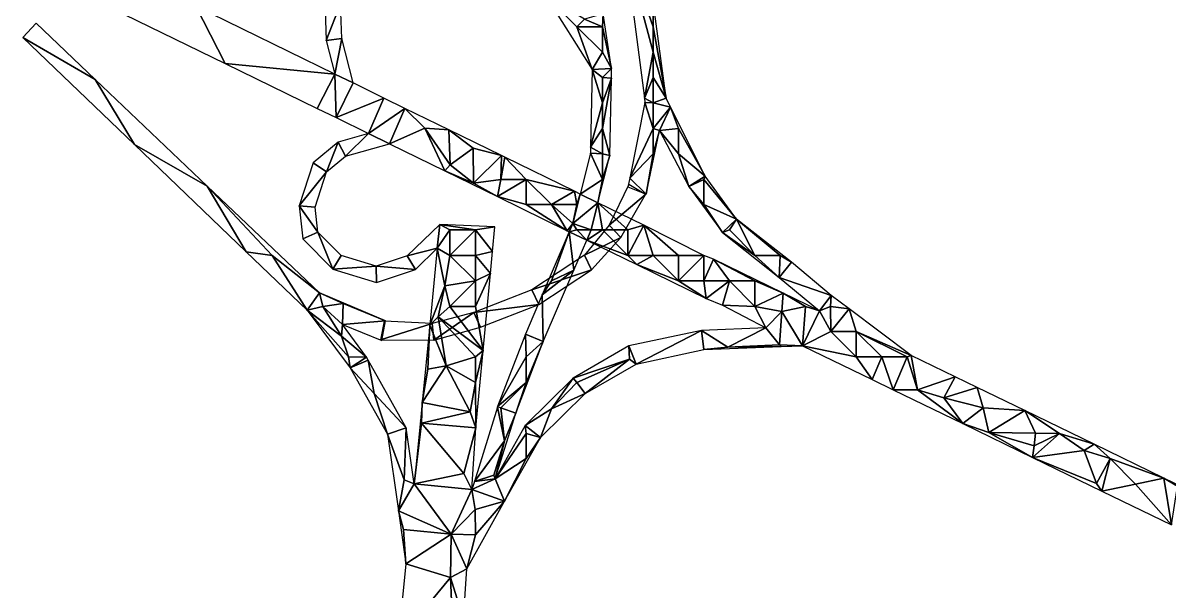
# Model space of a CAD drawing. Extents: x -30359 to 26190, y -30889 to 30041.
# Drawn here: x -11403 to -6961, y 7309 to 9510 of the extents above; entities that cross this region are included whole.
import ezdxf

# ---------------------------------------------------------------- set-up
doc = ezdxf.new("R2010")
doc.units = 0

msp = doc.modelspace()

# ---------------------------------------------------------------- linework, layer by layer
at = {"layer": 'mg_to_dxf', "color": 251}
for points in [[(-8960.75, 9592.84), (-9071.88, 9812.84), (-8960.75, 9494.84)], [(-8960.75, 9494.84), (-9071.88, 9812.84), (-8960.75, 9396.84)], [(-8960.75, 9396.84), (-9071.88, 9812.84), (-8994.75, 9217.84)], [(-11158, 9615.84), (-10619.13, 9352.84), (-10733.63, 9574.84)], [(-10232.88, 9599.84), (-10227.63, 9441.84), (-10172.25, 9583.84)], [(-9376.75, 9614.84), (-9196.88, 9328.84), (-9256.63, 9494.84)], [(-9376.75, 9614.84), (-9256.63, 9494.84), (-9226.75, 9523.84)], [(-10733.63, 9574.84), (-10619.13, 9352.84), (-10194.75, 9311.84)], [(-10172.25, 9583.84), (-10227.63, 9441.84), (-10167.88, 9449.84)], [(-8960.75, 9592.84), (-8960.75, 9494.84), (-8909.88, 9217.84)], [(-11352.5, 9508.84), (-11403.25, 9453.84), (-11123.5, 9290.84)], [(-9157.63, 9494.84), (-9226.75, 9523.84), (-9256.63, 9494.84)], [(-9154.13, 9544.84), (-9226.75, 9523.84), (-9157.63, 9494.84)], [(-9121.75, 9333.84), (-9154.13, 9544.84), (-9157.63, 9494.84)], [(-9256.63, 9494.84), (-9196.88, 9328.84), (-9157.63, 9396.84)], [(-9157.63, 9396.84), (-9157.63, 9494.84), (-9256.63, 9494.84)], [(-9121.75, 9333.84), (-9157.63, 9494.84), (-9157.63, 9396.84)], [(-8960.75, 9494.84), (-8960.75, 9396.84), (-8909.88, 9217.84)], [(-10970.5, 9038.84), (-11123.5, 9290.84), (-11403.25, 9453.84)], [(-10194.75, 9311.84), (-10167.88, 9449.84), (-10227.63, 9441.84)], [(-10167.88, 9449.84), (-10194.75, 9311.84), (-10124, 9277.84)], [(-9121.75, 9333.84), (-9157.63, 9396.84), (-9196.88, 9328.84)], [(-8960.75, 9396.84), (-8994.75, 9217.84), (-8960.75, 9297.84)], [(-8960.75, 9396.84), (-8960.75, 9297.84), (-8909.88, 9217.84)], [(-10194.75, 9311.84), (-10619.13, 9352.84), (-10263.38, 9178.84)], [(-9203.25, 9028.84), (-9157.63, 9199.84), (-9196.88, 9328.84)], [(-9121.75, 9333.84), (-9196.88, 9328.84), (-9157.63, 9297.84)], [(-9157.63, 9199.84), (-9157.63, 9297.84), (-9196.88, 9328.84)], [(-9157.63, 9297.84), (-9122.5, 9295.84), (-9121.75, 9333.84)], [(-10688.88, 8877.84), (-11123.5, 9290.84), (-10970.5, 9038.84)], [(-10189.38, 9142.84), (-10194.75, 9311.84), (-10263.38, 9178.84)], [(-10124, 9277.84), (-10194.75, 9311.84), (-10189.38, 9142.84)], [(-9157.63, 9199.84), (-9122.5, 9295.84), (-9157.63, 9297.84)], [(-9157.63, 9100.84), (-9122.5, 9295.84), (-9157.63, 9199.84)], [(-9128.88, 8995.84), (-9122.5, 9295.84), (-9157.63, 9100.84)], [(-8960.75, 9297.84), (-8994.75, 9217.84), (-8960.75, 9199.84)], [(-8909.88, 9217.84), (-8960.75, 9297.84), (-8960.75, 9199.84)], [(-10124, 9277.84), (-10189.38, 9142.84), (-10004.5, 9218.84)], [(-10189.38, 9142.84), (-10064, 9080.84), (-10004.5, 9218.84)], [(-9923.13, 9178.84), (-10004.5, 9218.84), (-10064, 9080.84)], [(-9157.63, 9100.84), (-9157.63, 9199.84), (-9203.25, 9028.84)], [(-8960.75, 9100.84), (-8992.63, 9201.84), (-9051.75, 8907.84)], [(-8994.75, 9217.84), (-8992.63, 9201.84), (-8960.75, 9199.84)], [(-8960.75, 9199.84), (-8992.63, 9201.84), (-8960.75, 9100.84)], [(-8909.88, 9217.84), (-8960.75, 9199.84), (-8893, 9183.84)], [(-8893, 9183.84), (-8960.75, 9199.84), (-8960.75, 9100.84)], [(-9983.13, 9041.84), (-9923.13, 9178.84), (-10064, 9080.84)], [(-9923.13, 9178.84), (-9983.13, 9041.84), (-9845.5, 9101.84)], [(-9923.13, 9178.84), (-9845.5, 9101.84), (-9752, 9095.84)], [(-8936, 9092.84), (-8893, 9183.84), (-8960.75, 9100.84)], [(-8862.38, 9100.84), (-8893, 9183.84), (-8936, 9092.84)], [(-8758.75, 8915.84), (-8893, 9183.84), (-8862.38, 9100.84)], [(-10153.13, 8993.84), (-10064, 9080.84), (-10181.88, 9047.84)], [(-9983.13, 9041.84), (-10064, 9080.84), (-10153.13, 8993.84)], [(-9845.5, 9101.84), (-9983.13, 9041.84), (-9767.75, 8936.84)], [(-9845.5, 9101.84), (-9748, 8959.84), (-9752, 9095.84)], [(-9845.5, 9101.84), (-9767.75, 8936.84), (-9748, 8959.84)], [(-9748, 8959.84), (-9658, 9024.84), (-9752, 9095.84)], [(-9658, 9024.84), (-9548.38, 8995.84), (-9752, 9095.84)], [(-9157.63, 9002.84), (-9157.63, 9100.84), (-9203.25, 9028.84)], [(-9128.88, 8995.84), (-9157.63, 9100.84), (-9157.63, 9002.84)], [(-8960.75, 9100.84), (-9051.75, 8907.84), (-8960.75, 9002.84)], [(-8936, 9092.84), (-8960.75, 9002.84), (-8987.63, 8846.84)], [(-8936, 9092.84), (-8960.75, 9100.84), (-8960.75, 9002.84)], [(-8862.38, 9100.84), (-8936, 9092.84), (-8862.38, 9002.84)], [(-8862.38, 9002.84), (-8936, 9092.84), (-8822.63, 8875.84)], [(-8758.75, 8915.84), (-8862.38, 9100.84), (-8862.38, 9002.84)], [(-10688.88, 8877.84), (-10970.5, 9038.84), (-10537.88, 8622.84)], [(-10181.88, 9047.84), (-10277.88, 8967.84), (-10226.13, 8932.84)], [(-10153.13, 8993.84), (-10181.88, 9047.84), (-10226.13, 8932.84)], [(-9748, 8959.84), (-9657.5, 8888.84), (-9658, 9024.84)], [(-9658, 9024.84), (-9657.5, 8888.84), (-9548.38, 8995.84)], [(-9157.63, 9002.84), (-9203.25, 9028.84), (-9203.75, 9005.84)], [(-9551.38, 8903.84), (-9548.38, 8995.84), (-9657.5, 8888.84)], [(-9535.25, 8989.84), (-9548.38, 8995.84), (-9551.38, 8903.84)], [(-9535.25, 8989.84), (-9551.38, 8903.84), (-9452.88, 8903.84)], [(-9535.25, 8989.84), (-9452.88, 8903.84), (-9265.88, 8857.84)], [(-9157.63, 8903.84), (-9203.75, 9005.84), (-9243.5, 8846.84)], [(-9157.63, 8903.84), (-9157.63, 9002.84), (-9203.75, 9005.84)], [(-9174.63, 8812.84), (-9128.88, 8995.84), (-9157.63, 8903.84)], [(-9157.63, 8903.84), (-9128.88, 8995.84), (-9157.63, 9002.84)], [(-8960.75, 9002.84), (-9051.75, 8907.84), (-8987.63, 8846.84)], [(-8758.75, 8915.84), (-8862.38, 9002.84), (-8822.63, 8875.84)], [(-10277.88, 8967.84), (-10332.25, 8801.84), (-10226.13, 8932.84)], [(-10226.13, 8932.84), (-10332.25, 8801.84), (-10271.25, 8795.84)], [(-9767.75, 8936.84), (-9657.5, 8888.84), (-9748, 8959.84)], [(-9767.75, 8936.84), (-9563.38, 8836.84), (-9657.5, 8888.84)], [(-9657.5, 8888.84), (-9563.38, 8836.84), (-9551.38, 8903.84)], [(-9452.88, 8903.84), (-9551.38, 8903.84), (-9563.38, 8836.84)], [(-9563.38, 8836.84), (-9452.88, 8805.84), (-9452.88, 8903.84)], [(-9354.5, 8805.84), (-9452.88, 8903.84), (-9452.88, 8805.84)], [(-9354.5, 8805.84), (-9265.88, 8857.84), (-9452.88, 8903.84)], [(-9174.63, 8812.84), (-9157.63, 8903.84), (-9243.5, 8846.84)], [(-9051.75, 8907.84), (-9058.38, 8874.84), (-8987.63, 8846.84)], [(-8758.75, 8915.84), (-8822.63, 8875.84), (-8764, 8903.84)], [(-8764, 8903.84), (-8822.63, 8875.84), (-8764, 8805.84)], [(-8758.75, 8915.84), (-8764, 8903.84), (-8637.88, 8749.84)], [(-8764, 8903.84), (-8764, 8805.84), (-8637.88, 8749.84)], [(-10688.88, 8877.84), (-10537.88, 8622.84), (-10436.75, 8608.84)], [(-10688.88, 8877.84), (-10436.75, 8608.84), (-10254.13, 8464.84)], [(-9354.5, 8805.84), (-9256.13, 8805.84), (-9265.88, 8857.84)], [(-9243.5, 8846.84), (-9256.13, 8805.84), (-9272.13, 8732.84)], [(-9243.5, 8846.84), (-9272.13, 8732.84), (-9174.63, 8812.84)], [(-9243.5, 8846.84), (-9265.88, 8857.84), (-9256.13, 8805.84)], [(-8990.9, 8844.9), (-9054.6, 8883.69), (-9130.7, 8725.78)], [(-9130.7, 8725.78), (-9085.59, 8678.15), (-8990.9, 8844.9)], [(-8764, 8805.84), (-8822.63, 8875.84), (-8692.38, 8697.84)], [(-10332.25, 8801.84), (-10318.25, 8672.84), (-10260.88, 8699.84)], [(-10332.25, 8801.84), (-10260.88, 8699.84), (-10271.25, 8795.84)], [(-9452.88, 8805.84), (-9563.38, 8836.84), (-9294, 8704.84)], [(-9354.5, 8805.84), (-9452.88, 8805.84), (-9294, 8704.84)], [(-9294, 8704.84), (-9272.13, 8732.84), (-9354.5, 8805.84)], [(-9272.13, 8732.84), (-9256.13, 8805.84), (-9354.5, 8805.84)], [(-9200.75, 8708.84), (-9174.63, 8812.84), (-9272.13, 8732.84)], [(-9174.63, 8812.84), (-9200.75, 8708.84), (-9157.63, 8707.84)], [(-9059.25, 8707.84), (-8996.38, 8725.84), (-9174.63, 8812.84)], [(-9157.63, 8707.84), (-9059.25, 8707.84), (-9174.63, 8812.84)], [(-8637.88, 8749.84), (-8764, 8805.84), (-8692.38, 8697.84)], [(-9797.25, 8636.84), (-9788.13, 8728.84), (-9913.88, 8607.84)], [(-9748.25, 8707.84), (-9788.13, 8728.84), (-9797.25, 8636.84)], [(-9797.25, 8636.84), (-9748.25, 8608.84), (-9748.25, 8707.84)], [(-9649.75, 8707.84), (-9788.13, 8728.84), (-9748.25, 8707.84)], [(-9574.38, 8719.84), (-9788.13, 8728.84), (-9649.75, 8707.84)], [(-9649.75, 8707.84), (-9748.25, 8707.84), (-9748.25, 8608.84)], [(-9649.75, 8608.84), (-9649.75, 8707.84), (-9748.25, 8608.84)], [(-9649.75, 8707.84), (-9583.25, 8624.84), (-9574.38, 8719.84)], [(-9583.25, 8624.84), (-9649.75, 8707.84), (-9649.75, 8608.84)], [(-9272.13, 8732.84), (-9294, 8704.84), (-9285.75, 8700.84)], [(-9285.75, 8700.84), (-9256.13, 8707.84), (-9272.13, 8732.84)], [(-9285.75, 8700.84), (-9218.25, 8667.84), (-9256.13, 8707.84)], [(-9200.75, 8708.84), (-9272.13, 8732.84), (-9256.13, 8707.84)], [(-9256.13, 8707.84), (-9218.25, 8667.84), (-9200.75, 8708.84)], [(-9085.59, 8678.15), (-9130.7, 8725.78), (-9226.79, 8609.88)], [(-9218.25, 8667.84), (-9157.63, 8707.84), (-9200.75, 8708.84)], [(-9218.25, 8667.84), (-9059.13, 8608.84), (-9157.63, 8707.84)], [(-9059.13, 8608.84), (-9059.25, 8707.84), (-9157.63, 8707.84)], [(-9059.13, 8608.84), (-8996.38, 8725.84), (-9059.25, 8707.84)], [(-9059.13, 8608.84), (-8960.75, 8608.84), (-8996.38, 8725.84)], [(-8862.38, 8608.84), (-8764, 8608.84), (-8996.38, 8725.84)], [(-8862.38, 8608.84), (-8996.38, 8725.84), (-8960.75, 8608.84)], [(-8692.38, 8697.84), (-8665.5, 8707.84), (-8637.88, 8749.84)], [(-8692.38, 8697.84), (-8567.13, 8608.84), (-8665.5, 8707.84)], [(-8665.5, 8707.84), (-8567.13, 8608.84), (-8637.88, 8749.84)], [(-8468.63, 8608.84), (-8425.13, 8582.84), (-8637.88, 8749.84)], [(-8637.88, 8749.84), (-8567.13, 8608.84), (-8468.63, 8608.84)], [(-10201.88, 8555.84), (-10260.88, 8699.84), (-10318.25, 8672.84)], [(-10170, 8608.84), (-10260.88, 8699.84), (-10201.88, 8555.84)], [(-9354.5, 8510.84), (-9285.75, 8700.84), (-9390.25, 8456.84)], [(-9268.25, 8551.84), (-9285.75, 8700.84), (-9354.5, 8510.84)], [(-9218.25, 8667.84), (-9285.75, 8700.84), (-9268.25, 8551.84)], [(-9226.79, 8609.88), (-9200.27, 8553.39), (-9085.59, 8678.15)], [(-9024.63, 8573.84), (-9059.13, 8608.84), (-9218.25, 8667.84)], [(-8692.38, 8697.84), (-8471.75, 8523.84), (-8567.13, 8608.84)], [(-10436.75, 8608.84), (-10537.88, 8622.84), (-10302, 8396.84)], [(-9881.88, 8554.84), (-9797.25, 8636.84), (-9913.88, 8607.84)], [(-9797.25, 8636.84), (-9826.63, 8338.84), (-9768.13, 8491.84)], [(-9797.25, 8636.84), (-9768.13, 8491.84), (-9748.25, 8608.84)], [(-9591.38, 8538.84), (-9583.25, 8624.84), (-9649.75, 8608.84)], [(-10254.13, 8464.84), (-10436.75, 8608.84), (-10302, 8396.84)], [(-10201.88, 8555.84), (-10034.25, 8567.84), (-10170, 8608.84)], [(-9881.88, 8554.84), (-9913.88, 8607.84), (-10034.25, 8567.84)], [(-9748.25, 8608.84), (-9768.13, 8491.84), (-9649.75, 8510.84)], [(-9649.75, 8608.84), (-9748.25, 8608.84), (-9649.75, 8510.84)], [(-9591.38, 8538.84), (-9649.75, 8608.84), (-9649.75, 8510.84)], [(-9200.27, 8553.39), (-9226.79, 8609.88), (-9430.43, 8475.95)], [(-9024.63, 8573.84), (-8960.75, 8608.84), (-9059.13, 8608.84)], [(-8862.38, 8510.84), (-8960.75, 8608.84), (-9024.63, 8573.84)], [(-8755.13, 8441.84), (-8862.38, 8510.84), (-9024.63, 8573.84)], [(-8862.38, 8510.84), (-8862.38, 8608.84), (-8960.75, 8608.84)], [(-8862.38, 8510.84), (-8764, 8608.84), (-8862.38, 8608.84)], [(-8764, 8510.84), (-8764, 8608.84), (-8862.38, 8510.84)], [(-8764, 8510.84), (-8727, 8594.84), (-8764, 8608.84)], [(-8727, 8594.84), (-8764, 8510.84), (-8665.5, 8510.84)], [(-8727, 8594.84), (-8665.5, 8510.84), (-8567.13, 8510.84)], [(-8727, 8594.84), (-8567.13, 8510.84), (-8457.5, 8462.84)], [(-8567.13, 8608.84), (-8471.75, 8523.84), (-8468.63, 8608.84)], [(-8471.75, 8523.84), (-8425.13, 8582.84), (-8468.63, 8608.84)], [(-8270.5, 8453.84), (-8425.13, 8582.84), (-8471.75, 8523.84)], [(-10034.25, 8567.84), (-10201.88, 8555.84), (-10033.38, 8504.84)], [(-10034.25, 8567.84), (-10033.38, 8504.84), (-9881.88, 8554.84)], [(-9591.38, 8538.84), (-9649.75, 8510.84), (-9649.75, 8411.84)], [(-9591.38, 8538.84), (-9649.75, 8411.84), (-9619.5, 8240.84)], [(-9430.43, 8475.95), (-9403.94, 8419.46), (-9200.27, 8553.39)], [(-9268.25, 8551.84), (-9354.5, 8510.84), (-9390.25, 8456.84)], [(-9386.5, 8275.84), (-9268.25, 8551.84), (-9390.25, 8456.84)], [(-9768.13, 8491.84), (-9826.63, 8338.84), (-9793.5, 8371.84)], [(-9793.5, 8371.84), (-9748.25, 8411.84), (-9768.13, 8491.84)], [(-9649.75, 8510.84), (-9768.13, 8491.84), (-9748.25, 8411.84)], [(-9748.25, 8411.84), (-9649.75, 8411.84), (-9649.75, 8510.84)], [(-8755.13, 8441.84), (-8764, 8510.84), (-8862.38, 8510.84)], [(-8665.5, 8510.84), (-8764, 8510.84), (-8755.13, 8441.84)], [(-8692.63, 8415.84), (-8665.5, 8510.84), (-8755.13, 8441.84)], [(-8692.63, 8415.84), (-8567.13, 8411.84), (-8665.5, 8510.84)], [(-8567.13, 8510.84), (-8665.5, 8510.84), (-8567.13, 8411.84)], [(-8567.13, 8411.84), (-8457.5, 8462.84), (-8567.13, 8510.84)], [(-8316.5, 8393.84), (-8270.5, 8453.84), (-8471.75, 8523.84)], [(-10240.38, 8411.84), (-10254.13, 8464.84), (-10302, 8396.84)], [(-10162.25, 8422.84), (-10254.13, 8464.84), (-10240.38, 8411.84)], [(-9998.38, 8355.84), (-10254.13, 8464.84), (-10162.25, 8422.84)], [(-9403.94, 8419.46), (-9430.43, 8475.95), (-9655.97, 8388)], [(-9456, 8303.84), (-9386.5, 8275.84), (-9390.25, 8456.84)], [(-8457.5, 8462.84), (-8567.13, 8411.84), (-8462.63, 8391.84)], [(-8370.25, 8411.84), (-8457.5, 8462.84), (-8462.63, 8391.84)], [(-8316.5, 8393.84), (-8457.5, 8462.84), (-8370.25, 8411.84)], [(-8270.5, 8453.84), (-8316.5, 8393.84), (-8273.38, 8411.84)], [(-8270.5, 8453.84), (-8273.38, 8411.84), (-8201, 8401.84)], [(-10168.25, 8295.84), (-10240.38, 8411.84), (-10302, 8396.84)], [(-10168.25, 8295.84), (-10302, 8396.84), (-10141.88, 8215.84)], [(-10302, 8396.84), (-10134.88, 8173.84), (-10141.88, 8215.84)], [(-10162.25, 8422.84), (-10240.38, 8411.84), (-10164.5, 8341.84)], [(-10240.38, 8411.84), (-10168.25, 8295.84), (-10164.5, 8341.84)], [(-9998.38, 8355.84), (-10162.25, 8422.84), (-10164.5, 8341.84)], [(-9793.5, 8371.84), (-9619.5, 8240.84), (-9748.25, 8411.84)], [(-9649.75, 8411.84), (-9748.25, 8411.84), (-9619.5, 8240.84)], [(-9655.97, 8388), (-9629.5, 8331.5), (-9403.94, 8419.46)], [(-8567.13, 8411.84), (-8692.63, 8415.84), (-8524.38, 8328.84)], [(-8462.63, 8391.84), (-8567.13, 8411.84), (-8524.38, 8328.84)], [(-8382.13, 8258.84), (-8370.25, 8411.84), (-8462.63, 8391.84)], [(-8382.13, 8258.84), (-8316.5, 8393.84), (-8370.25, 8411.84)], [(-8273.38, 8411.84), (-8316.5, 8393.84), (-8271.88, 8313.84)], [(-8201, 8401.84), (-8273.38, 8411.84), (-8271.88, 8313.84)], [(-8173.38, 8313.84), (-8201, 8401.84), (-8271.88, 8313.84)], [(-8173.38, 8313.84), (-7961, 8221.84), (-8201, 8401.84)], [(-10011.75, 8279.84), (-9998.38, 8355.84), (-10164.5, 8341.84)], [(-9817.34, 8345.25), (-10003.64, 8354.91), (-10018.08, 8282.35)], [(-9793.5, 8371.84), (-9826.63, 8338.84), (-9762.63, 8181.84)], [(-9655.97, 8388), (-9817.34, 8345.25), (-9811.32, 8280.72)], [(-9811.32, 8280.72), (-9629.5, 8331.5), (-9655.97, 8388)], [(-9649.75, 8215.84), (-9619.5, 8240.84), (-9793.5, 8371.84)], [(-9762.63, 8181.84), (-9649.75, 8215.84), (-9793.5, 8371.84)], [(-8471.25, 8262.84), (-8462.63, 8391.84), (-8524.38, 8328.84)], [(-8462.63, 8391.84), (-8471.25, 8262.84), (-8382.13, 8258.84)], [(-8271.88, 8313.84), (-8316.5, 8393.84), (-8382.13, 8258.84)], [(-10168.25, 8295.84), (-10072, 8214.84), (-10164.5, 8341.84)], [(-10018.08, 8282.35), (-9811.32, 8280.72), (-9817.34, 8345.25)], [(-9833.63, 8168.84), (-9826.63, 8338.84), (-9855.88, 8039.84)], [(-9762.63, 8181.84), (-9826.63, 8338.84), (-9833.63, 8168.84)], [(-9054.5, 8258.84), (-9027.13, 8187.84), (-8773.25, 8318.84)], [(-9027.13, 8187.84), (-8763.88, 8244.84), (-8773.25, 8318.84)], [(-8524.38, 8328.84), (-8773.25, 8318.84), (-8670.88, 8253.84)], [(-8763.88, 8244.84), (-8670.88, 8253.84), (-8773.25, 8318.84)], [(-8524.38, 8328.84), (-8670.88, 8253.84), (-8471.25, 8262.84)], [(-8173.38, 8215.84), (-8271.88, 8313.84), (-8382.13, 8258.84)], [(-8271.88, 8313.84), (-8173.38, 8215.84), (-8173.38, 8313.84)], [(-8075, 8215.84), (-7976.5, 8215.84), (-8173.38, 8313.84)], [(-8075, 8215.84), (-8173.38, 8313.84), (-8173.38, 8215.84)], [(-7976.5, 8215.84), (-7961, 8221.84), (-8173.38, 8313.84)], [(-10168.25, 8295.84), (-10141.88, 8215.84), (-10072, 8214.84)], [(-9456, 8303.84), (-9563.38, 8023.84), (-9452.88, 8215.84)], [(-9386.5, 8275.84), (-9452.88, 8116.84), (-9493, 7997.84)], [(-9456, 8303.84), (-9452.88, 8215.84), (-9386.5, 8275.84)], [(-9386.5, 8275.84), (-9452.88, 8215.84), (-9452.88, 8116.84)], [(-8471.25, 8262.84), (-8670.88, 8253.84), (-8464.25, 8255.84)], [(-8382.13, 8258.84), (-8471.25, 8262.84), (-8464.25, 8255.84)], [(-9649.75, 8116.84), (-9619.5, 8240.84), (-9649.75, 8215.84)], [(-9647.63, 7941.84), (-9619.5, 8240.84), (-9649.75, 8116.84)], [(-9051.88, 8206.84), (-9054.5, 8258.84), (-9270.25, 8133.84)], [(-9027.13, 8187.84), (-9054.5, 8258.84), (-9051.88, 8206.84)], [(-8670.88, 8253.84), (-8763.88, 8244.84), (-8464.25, 8255.84)], [(-8173.38, 8215.84), (-8382.13, 8258.84), (-8112.13, 8127.84)], [(-7936.75, 8087.84), (-7961, 8221.84), (-7976.5, 8215.84)], [(-7936.75, 8087.84), (-7790.63, 8138.84), (-7961, 8221.84)], [(-10141.88, 8215.84), (-10134.88, 8173.84), (-10072, 8214.84)], [(-10065, 8202.84), (-10072, 8214.84), (-10134.88, 8173.84)], [(-10134.88, 8173.84), (-10042.38, 8073.84), (-10065, 8202.84)], [(-10134.88, 8173.84), (-9990.63, 7916.84), (-10042.38, 8073.84)], [(-9918.38, 7940.84), (-10065, 8202.84), (-10042.38, 8073.84)], [(-9855.88, 8039.84), (-9669.63, 8002.84), (-9762.63, 8181.84)], [(-9855.88, 8039.84), (-9762.63, 8181.84), (-9833.63, 8168.84)], [(-9762.63, 8181.84), (-9649.75, 8116.84), (-9649.75, 8215.84)], [(-9669.63, 8002.84), (-9649.75, 8116.84), (-9762.63, 8181.84)], [(-9452.88, 8116.84), (-9452.88, 8215.84), (-9563.38, 8023.84)], [(-9051.88, 8206.84), (-9270.25, 8133.84), (-9256.13, 8116.84)], [(-9224.5, 8073.84), (-9051.88, 8206.84), (-9256.13, 8116.84)], [(-9027.13, 8187.84), (-9051.88, 8206.84), (-9224.5, 8073.84)], [(-8075, 8215.84), (-8173.38, 8215.84), (-8112.13, 8127.84)], [(-8112.13, 8127.84), (-8030.75, 8088.84), (-8075, 8215.84)], [(-8030.75, 8088.84), (-7976.5, 8215.84), (-8075, 8215.84)], [(-8030.75, 8088.84), (-7936.75, 8087.84), (-7976.5, 8215.84)], [(-9457, 7950.84), (-9354.5, 8014.84), (-9270.25, 8133.84)], [(-9256.13, 8116.84), (-9270.25, 8133.84), (-9354.5, 8014.84)], [(-7834.5, 8056.84), (-7790.63, 8138.84), (-7936.75, 8087.84)], [(-7834.5, 8056.84), (-7705.5, 8097.84), (-7790.63, 8138.84)], [(-9669.63, 8002.84), (-9647.63, 7941.84), (-9649.75, 8116.84)], [(-9452.88, 8116.84), (-9563.38, 8023.84), (-9551.38, 8018.84)], [(-9452.88, 8116.84), (-9551.38, 8018.84), (-9493, 7997.84)], [(-9354.5, 8014.84), (-9224.5, 8073.84), (-9256.13, 8116.84)], [(-7760.88, 7957.84), (-7936.75, 8087.84), (-8030.75, 8088.84)], [(-7760.88, 7957.84), (-7834.5, 8056.84), (-7936.75, 8087.84)], [(-7834.5, 8056.84), (-7681.25, 8018.84), (-7705.5, 8097.84)], [(-7681.25, 8018.84), (-7520.75, 8007.84), (-7705.5, 8097.84)], [(-10042.38, 8073.84), (-9990.63, 7916.84), (-9918.38, 7940.84)], [(-9354.5, 8014.84), (-9397.75, 7903.84), (-9224.5, 8073.84)], [(-7760.88, 7957.84), (-7681.25, 8018.84), (-7834.5, 8056.84)], [(-9858.13, 7959.84), (-9855.88, 8039.84), (-9863, 7967.84)], [(-9858.13, 7959.84), (-9669.63, 8002.84), (-9855.88, 8039.84)], [(-9669.63, 8002.84), (-9858.13, 7959.84), (-9647.63, 7941.84)], [(-9536.25, 7890.84), (-9564.5, 8020.84), (-9653, 7733.84)], [(-9493, 7997.84), (-9536.25, 7890.84), (-9572.75, 7743.84)], [(-9564.5, 8020.84), (-9536.25, 7890.84), (-9551.38, 8018.84)], [(-9536.25, 7890.84), (-9493, 7997.84), (-9551.38, 8018.84)], [(-9457, 7950.84), (-9397.75, 7903.84), (-9354.5, 8014.84)], [(-7659.88, 7922.84), (-7681.25, 8018.84), (-7760.88, 7957.84)], [(-7659.88, 7922.84), (-7520.75, 8007.84), (-7681.25, 8018.84)], [(-7478.75, 7920.84), (-7520.75, 8007.84), (-7659.88, 7922.84)], [(-7251, 7877.84), (-7520.75, 8007.84), (-7386, 7919.84)], [(-7386, 7919.84), (-7520.75, 8007.84), (-7478.75, 7920.84)], [(-9863, 7967.84), (-9887.5, 7724.84), (-9858.13, 7959.84)], [(-9858.13, 7959.84), (-9887.5, 7724.84), (-9695, 7763.84)], [(-9858.13, 7959.84), (-9695, 7763.84), (-9647.63, 7941.84)], [(-7491.13, 7826.84), (-7659.88, 7922.84), (-7760.88, 7957.84)], [(-9918.38, 7940.84), (-9990.63, 7916.84), (-9926.25, 7739.84)], [(-9990.63, 7916.84), (-9948.25, 7619.84), (-9926.25, 7739.84)], [(-9918.38, 7940.84), (-9926.25, 7739.84), (-9887.5, 7724.84)], [(-9695, 7763.84), (-9663, 7701.84), (-9647.63, 7941.84)], [(-9572.75, 7743.84), (-9452.88, 7919.84), (-9457, 7950.84)], [(-9572.75, 7743.84), (-9452.88, 7821.84), (-9452.88, 7919.84)], [(-9452.88, 7919.84), (-9397.75, 7903.84), (-9457, 7950.84)], [(-9452.88, 7919.84), (-9452.88, 7821.84), (-9397.75, 7903.84)], [(-7491.13, 7826.84), (-7484.25, 7871.84), (-7659.88, 7922.84)], [(-7484.25, 7871.84), (-7478.75, 7920.84), (-7659.88, 7922.84)], [(-7491.13, 7826.84), (-7386, 7919.84), (-7484.25, 7871.84)], [(-7290.25, 7852.84), (-7386, 7919.84), (-7491.13, 7826.84)], [(-7484.25, 7871.84), (-7386, 7919.84), (-7478.75, 7920.84)], [(-7290.25, 7852.84), (-7251, 7877.84), (-7386, 7919.84)], [(-9536.25, 7890.84), (-9653, 7733.84), (-9577.63, 7757.84)], [(-9577.63, 7757.84), (-9572.75, 7743.84), (-9536.25, 7890.84)], [(-9452.88, 7821.84), (-9536.38, 7656.84), (-9397.75, 7903.84)], [(-7189.13, 7821.84), (-7251, 7877.84), (-7290.25, 7852.84)], [(-6981.13, 7746.84), (-7251, 7877.84), (-7189.13, 7821.84)], [(-9572.75, 7743.84), (-9536.38, 7656.84), (-9452.88, 7821.84)], [(-7290.25, 7852.84), (-7491.13, 7826.84), (-7242.5, 7725.84)], [(-7242.5, 7725.84), (-7491.13, 7826.84), (-7221.25, 7695.84)], [(-7189.13, 7821.84), (-7290.25, 7852.84), (-7242.5, 7725.84)], [(-7221.25, 7695.84), (-7189.13, 7821.84), (-7242.5, 7725.84)], [(-7090.75, 7722.84), (-7189.13, 7821.84), (-7221.25, 7695.84)], [(-6981.13, 7746.84), (-7189.13, 7821.84), (-7090.75, 7722.84)], [(-9926.25, 7739.84), (-9948.25, 7619.84), (-9887.5, 7724.84)], [(-9695, 7763.84), (-9887.5, 7724.84), (-9663, 7701.84)], [(-9572.75, 7743.84), (-9653, 7733.84), (-9663, 7701.84)], [(-9572.75, 7743.84), (-9663, 7701.84), (-9536.38, 7656.84)], [(-9577.63, 7757.84), (-9653, 7733.84), (-9572.75, 7743.84)], [(-6981.13, 7746.84), (-7090.75, 7722.84), (-6951.38, 7565.84)], [(-6711.25, 7615.84), (-6981.13, 7746.84), (-6928.38, 7715.84)], [(-6928.38, 7715.84), (-6981.13, 7746.84), (-6951.38, 7565.84)], [(-9948.25, 7619.84), (-9743.38, 7528.84), (-9887.5, 7724.84)], [(-9663, 7701.84), (-9887.5, 7724.84), (-9743.38, 7528.84)], [(-9650.75, 7624.84), (-9663, 7701.84), (-9743.38, 7528.84)], [(-9536.38, 7656.84), (-9663, 7701.84), (-9650.75, 7624.84)], [(-7090.75, 7722.84), (-7221.25, 7695.84), (-6951.38, 7565.84)], [(-9536.38, 7656.84), (-9649.75, 7526.84), (-9682.88, 7394.84)], [(-9536.38, 7656.84), (-9650.75, 7624.84), (-9649.75, 7526.84)], [(-9927.88, 7546.84), (-9948.25, 7619.84), (-9918.75, 7413.84)], [(-9743.38, 7528.84), (-9948.25, 7619.84), (-9927.88, 7546.84)], [(-9650.75, 7624.84), (-9743.38, 7528.84), (-9649.75, 7526.84)], [(-9743.38, 7528.84), (-9927.88, 7546.84), (-9918.75, 7413.84)], [(-9743.38, 7528.84), (-9918.75, 7413.84), (-9745.88, 7360.84)], [(-9682.88, 7394.84), (-9743.38, 7528.84), (-9745.88, 7360.84)], [(-9649.75, 7526.84), (-9743.38, 7528.84), (-9682.88, 7394.84)], [(-9745.88, 7360.84), (-9918.75, 7413.84), (-9948.75, 7115.84)], [(-9682.88, 7394.84), (-9745.88, 7360.84), (-9695.38, 7199.84)], [(-9737.13, 7150.84), (-9745.88, 7360.84), (-9948.75, 7115.84)], [(-9737.13, 7150.84), (-9695.38, 7199.84), (-9745.88, 7360.84)]]:
    msp.add_3dface(points, dxfattribs=at)

doc.saveas('drawing.dxf')
